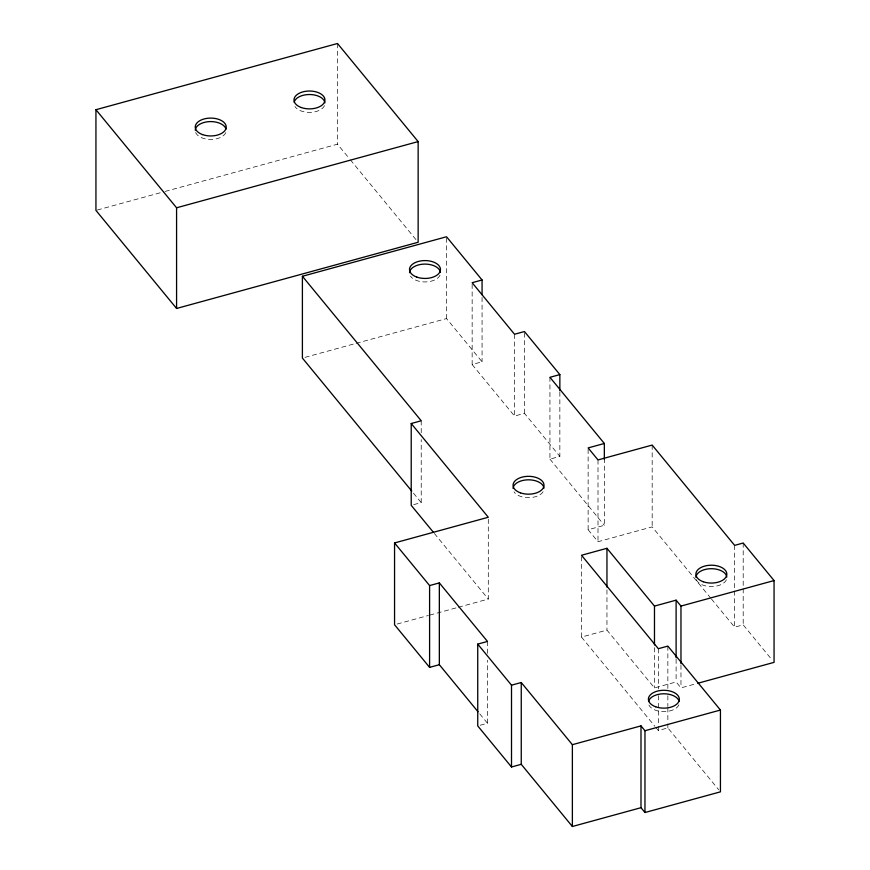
<?xml version="1.0" encoding="UTF-8"?>
<svg xmlns="http://www.w3.org/2000/svg" width="870" height="870" viewBox="0 0 870 870"><rect width="100%" height="100%" fill="white"/><g stroke="black" fill="none" stroke-linecap="round" stroke-linejoin="round"><path stroke-width="0.65" stroke-dasharray="4.35 3.26" d="M97.244 210.04L163.832 191.781M165.137 191.433L337.495 144.192L349.512 158.797M305.022 357.353L354.808 343.704M356.124 343.346L446.527 318.572L482.067 361.8L472.149 364.519L472.149 282.706M472.149 364.519L514.529 416.056L524.447 413.337L559.856 456.402L549.938 459.121L549.938 377.319M413.718 504.643L421.221 502.588L421.221 439.557M588.131 449.268L588.131 529.732L604.346 525.295L604.346 459.577M588.131 529.732L598.005 541.738L652.174 526.883L710.583 597.929M397.155 624.04L428.399 615.481M429.704 615.123L457.044 607.63M458.349 607.271L488.298 599.06L488.298 517.258M581.508 556.604L581.508 637.079L606.955 630.097L654.479 687.898L676.11 681.971L680.971 687.887L696.489 683.635M711.442 598.973L734.639 627.183L743.197 624.834L772.353 660.286M480.175 725.254L487.483 723.253L487.483 660.221M655.752 727.363L658.34 730.506L667.856 727.907L718.707 789.753M350.371 159.841L416.425 240.174M549.938 459.121L604.346 525.295M581.508 637.079L654.882 726.309M413.478 493.159L421.221 502.588M434.347 533.451L488.298 599.06M479.74 713.846L487.483 723.253M743.197 543.021L743.197 624.834M734.639 545.37L734.639 589.632M734.639 590.969L734.639 627.183M680.971 665.082L680.971 687.887M676.11 659.166L676.11 681.971M667.856 646.095L667.856 689.007M667.856 695.717L667.856 706.44M667.856 707.788L667.856 722.535M667.856 723.883L667.856 727.907M658.34 648.705L658.34 688.931M658.34 695.641L658.34 725.145M658.34 726.483L658.34 730.506M654.479 647.661L654.479 687.898M652.174 445.081L652.174 526.883M606.955 589.871L606.955 630.097M598.005 459.925L598.005 541.738M559.856 392.033L559.856 456.402M524.447 332.873L524.447 413.337M514.529 334.254L514.529 416.056M487.483 641.44L487.483 653.511M482.067 297.431L482.067 361.8M446.527 238.108L446.527 318.572M421.221 420.775L421.221 432.847M337.495 43.5L337.495 144.192M324.51 105.564A15.475 8.928 0 0 1 310.362 112.371A15.475 8.928 0 0 1 294.963 106.542M225.765 132.621A15.475 8.928 0 0 1 210.159 139.439A15.475 8.928 0 0 1 195.478 131.979M678.894 704.82A15.475 8.928 0 0 1 664.027 711.638A15.475 8.928 0 0 1 648.911 705.004M726.396 579.746A15.475 8.928 0 0 1 710.029 586.532A15.475 8.928 0 0 1 695.924 578.224M543.108 491.735A15.475 8.928 0 0 1 528.612 497.673A15.475 8.928 0 0 1 514.018 491.833M440.024 275.127A15.475 8.928 0 0 1 425.876 281.934A15.475 8.928 0 0 1 410.477 276.105"/><path stroke-width="1.3" d="M95.939 109.707L337.495 43.5L418.144 141.582L418.144 242.262L176.577 308.469L95.939 210.399L95.939 109.707L176.577 207.789L176.577 308.469M176.577 207.789L418.144 141.582M411.749 491.061L302.401 358.07L302.401 276.268L446.527 236.76L482.067 279.988L482.067 294.745M482.067 279.988L472.149 282.706L514.529 334.254L524.447 331.535L559.856 374.6L559.856 390.684M559.856 374.6L549.938 377.319L604.346 443.482L604.346 459.577M433.488 532.407L411.216 505.329L411.216 423.516L421.221 420.775L302.401 276.268M604.346 443.482L588.131 447.919L598.005 459.925L652.174 445.081L734.639 545.37L743.197 543.021L774.061 580.562L774.061 662.364L697.783 683.276M478.021 711.758L439.339 664.702L429.595 667.377L394.556 624.758L394.556 542.945L488.298 517.258L411.216 423.516M394.556 542.945L429.595 585.564L439.339 582.9L487.483 641.44L477.739 644.115L477.739 725.928L511.506 766.992L521.25 764.317L572.373 826.5L640.994 807.697L644.964 812.526L720.436 791.841L720.436 710.04L667.856 646.095L658.34 648.705L581.508 555.267L606.955 548.296L654.479 606.086L654.479 644.985M654.479 606.086L676.11 600.159L680.971 606.075L680.971 663.745M680.971 606.075L774.061 580.562M477.739 644.115L511.506 685.179L521.25 682.515L572.373 744.687L572.373 826.5M572.373 744.687L640.994 725.885L644.964 730.724L644.964 812.526M644.964 730.724L720.436 710.04M676.11 600.159L676.11 657.829M640.994 725.885L640.994 807.697M606.955 548.296L606.955 587.185M521.25 682.515L521.25 764.317M511.506 685.179L511.506 766.992M439.339 582.9L439.339 664.702M429.595 585.564L429.595 667.377M294.147 102.236A15.475 8.928 0 0 1 310.014 94.525A15.475 8.928 0 0 1 324.912 102.856M195.271 130.206A15.475 8.928 0 0 1 209.724 121.604A15.475 8.928 0 0 1 226.004 129.054M648.541 701.503A15.475 8.928 0 0 1 663.647 693.781A15.475 8.928 0 0 1 679.122 701.242M695.902 577.332A15.475 8.928 0 0 1 711.116 568.697A15.475 8.928 0 0 1 726.798 577.038M513.072 488.44A15.475 8.928 0 0 1 528.286 479.816A15.475 8.928 0 0 1 543.967 488.157M409.531 272.712A15.475 8.928 0 0 1 424.745 264.089A15.475 8.928 0 0 1 440.427 272.419M301.292 107.532A15.475 8.928 0 0 0 324.934 100.257A15.475 8.928 0 0 0 302.205 92.068A15.475 8.928 0 0 0 301.292 107.532M202.547 134.6A15.475 8.928 0 0 0 226.2 127.324A15.475 8.928 0 0 0 203.46 119.136A15.475 8.928 0 0 0 202.547 134.6M655.675 706.788A15.475 8.928 0 0 0 679.329 699.513A15.475 8.928 0 0 0 656.589 691.335A15.475 8.928 0 0 0 655.675 706.788M703.178 581.715A15.475 8.928 0 0 0 726.82 574.439A15.475 8.928 0 0 0 704.091 566.25A15.475 8.928 0 0 0 703.178 581.715M520.347 492.822A15.475 8.928 0 0 0 543.989 485.547A15.475 8.928 0 0 0 521.26 477.369A15.475 8.928 0 0 0 520.347 492.822M416.806 277.095A15.475 8.928 0 0 0 440.459 269.82A15.475 8.928 0 0 0 417.72 261.631A15.475 8.928 0 0 0 416.806 277.095"/></g></svg>
